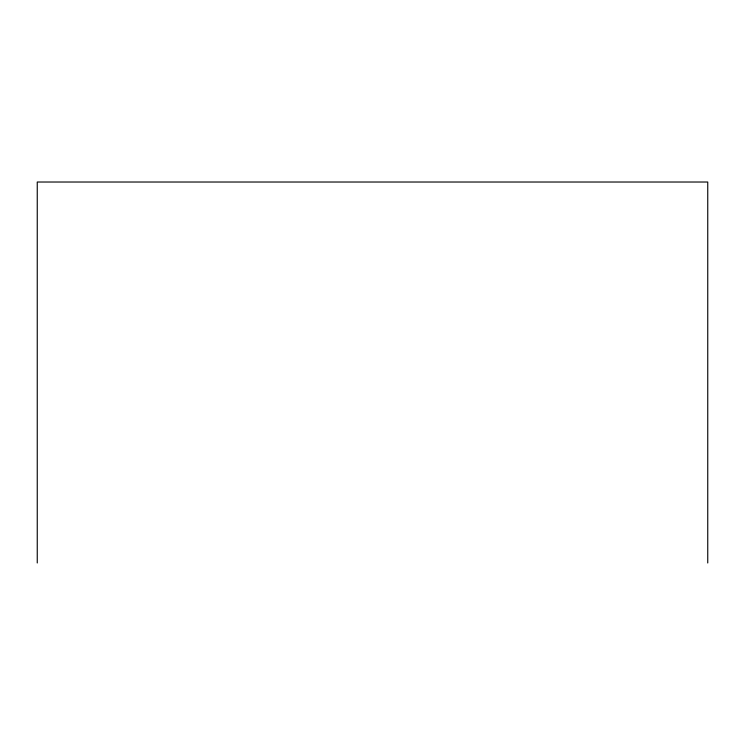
<?xml version="1.0" encoding="UTF-8"?>
<svg xmlns="http://www.w3.org/2000/svg" width="745" height="745" viewBox="0 0 745 745"><rect width="100%" height="100%" fill="white"/><g stroke="black" fill="none" stroke-linecap="round" stroke-linejoin="round"><path stroke-width="1.12" d="M707.75 562.978L707.75 182.022L37.25 182.022L37.25 562.978"/></g></svg>
